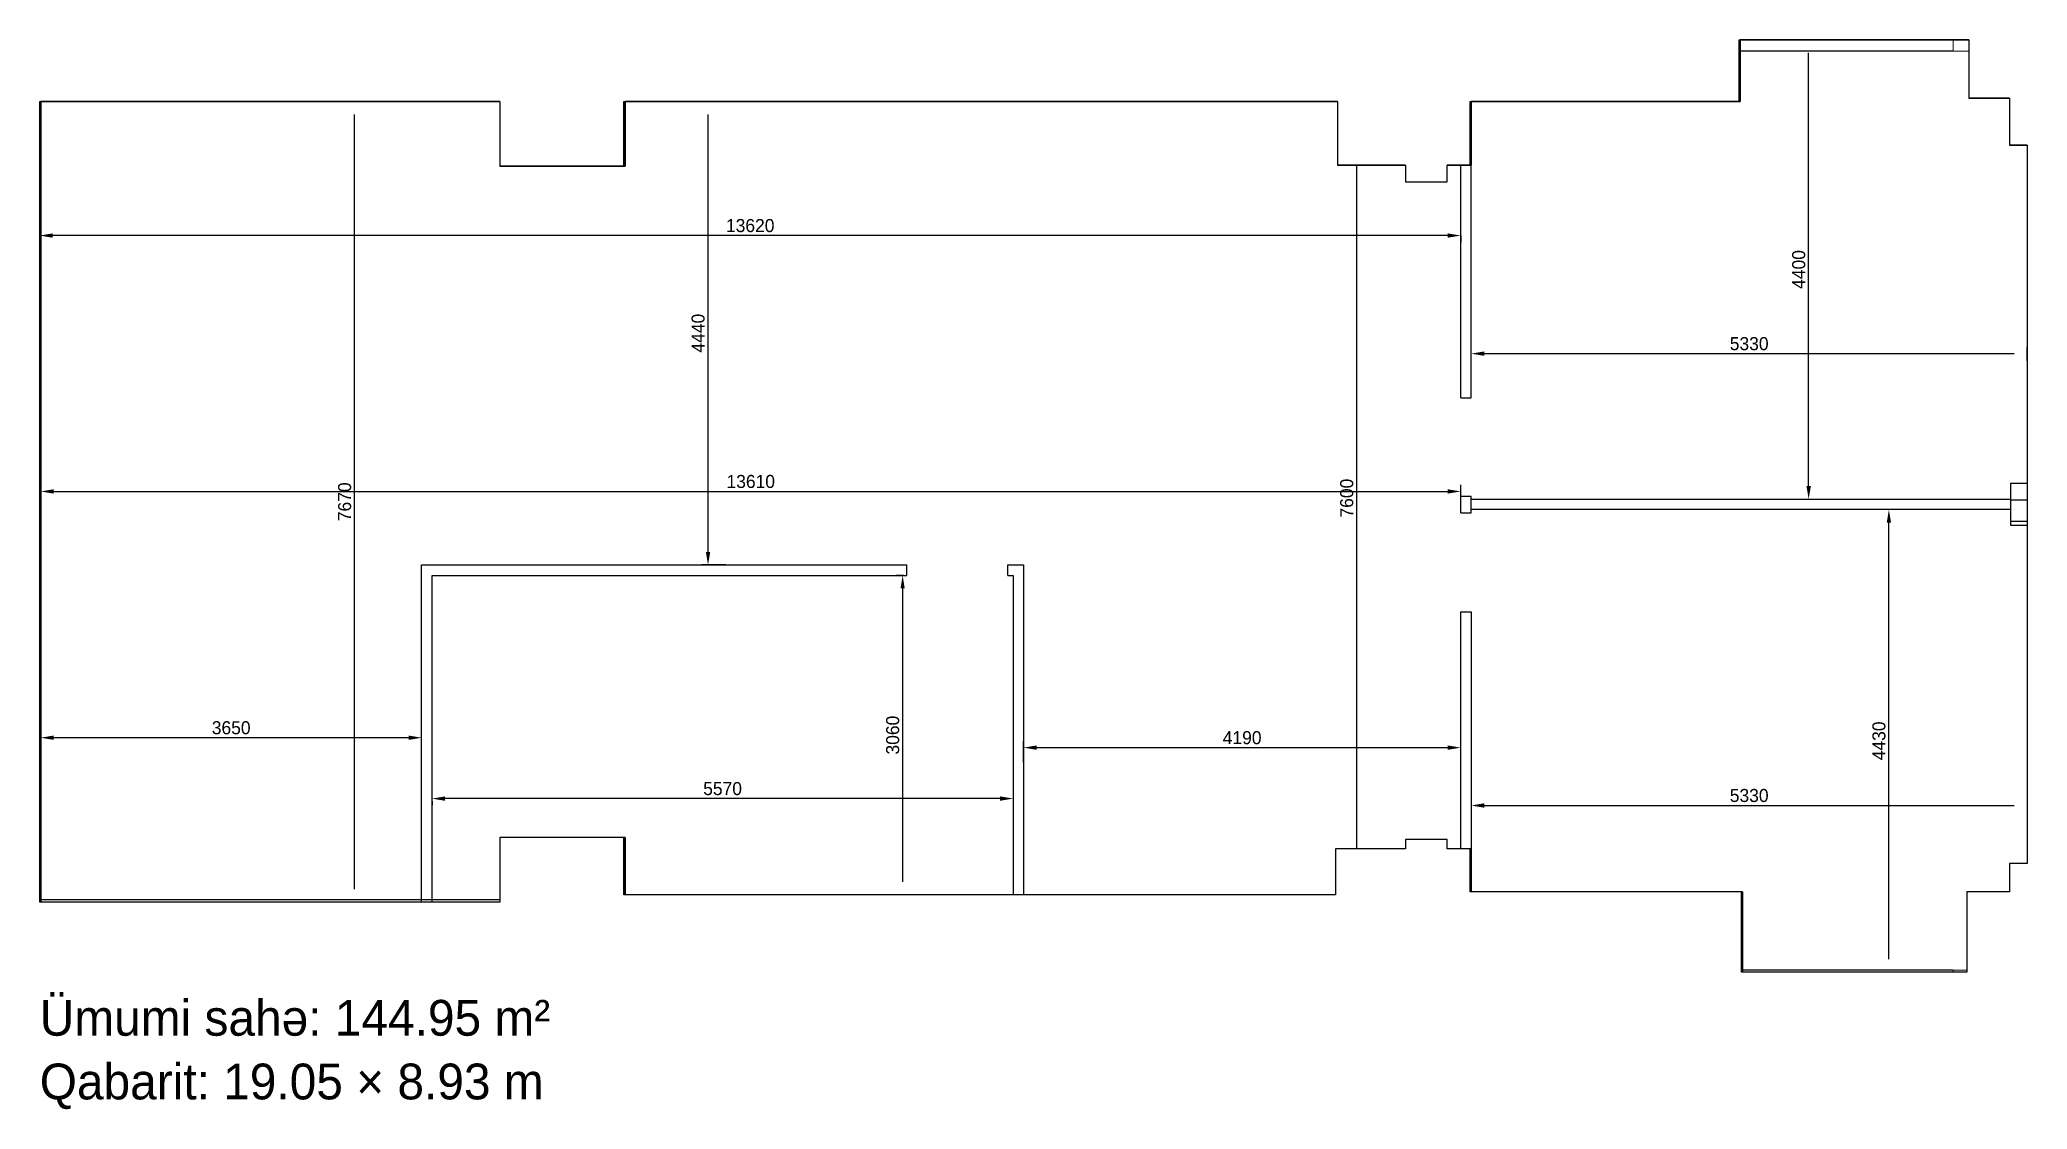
# Model space of a CAD drawing. Header units: millimetres. Extents: x 1394675 to 1413725, y -51278 to -41035.
import ezdxf

# ---------------------------------------------------------------- set-up
doc = ezdxf.new("R2010")
doc.units = ezdxf.units.MM
doc.layers.add('obl. keramogranit', color=138, linetype='Continuous', lineweight=18, true_color=0x005252)
for name, color, linetype in [('OFFICE_BOUNDARY', 3, 'Continuous'), ('plita 2', 7, 'Continuous'), ('sutun1', 7, 'Continuous')]:
    doc.layers.add(name, color=color, linetype=linetype)

msp = doc.modelspace()

# ---------------------------------------------------------------- linework, layer by layer
at = {"color": 18, "lineweight": -3, "true_color": 0x000000}
for p, q in [((1410965, -41625), (1410965, -41035)), ((1410965, -41035), (1413165, -41035)), ((1413165, -41035), (1413165, -41595)), ((1394675, -49295), (1394675, -41625)), ((1394675, -41625), (1399085, -41625)), ((1399085, -41625), (1399085, -42245)), ((1400275, -42245), (1400275, -41625)), ((1400275, -41625), (1407115, -41625)), ((1407115, -41625), (1407115, -42235)), ((1408385, -42235), (1408385, -41625)), ((1408385, -41625), (1410965, -41625)), ((1413165, -41595), (1413555, -41595)), ((1413555, -41595), (1413555, -42045)), ((1413555, -42045), (1413725, -42045)), ((1413725, -42045), (1413725, -48925)), ((1399085, -42245), (1400275, -42245)), ((1407115, -42235), (1407765, -42235)), ((1408165, -42235), (1408385, -42235)), ((1400275, -48675), (1399085, -48675)), ((1399085, -48675), (1399085, -49295)), ((1400275, -49225), (1400275, -48675)), ((1407765, -48785), (1407095, -48785)), ((1407095, -48785), (1407095, -49225)), ((1408385, -48785), (1408165, -48785)), ((1408385, -49195), (1408385, -48785)), ((1413725, -48925), (1413555, -48925)), ((1413555, -48925), (1413555, -49195)), ((1399085, -49295), (1394675, -49295)), ((1407095, -49225), (1400275, -49225)), ((1410985, -49195), (1408385, -49195)), ((1410985, -49965), (1410985, -49195)), ((1413555, -49195), (1413145, -49195)), ((1413145, -49195), (1413145, -49965)), ((1413145, -49965), (1410985, -49965))]:
    msp.add_line(p, q, dxfattribs=at)
for p, q in [((1410975, -41595), (1410975, -41035)), ((1410975, -41035), (1413165, -41035)), ((1394675, -45185), (1394675, -41625)), ((1394685, -45185), (1394685, -41625)), ((1394685, -41625), (1399085, -41625)), ((1400285, -42245), (1400285, -41625)), ((1400285, -42245), (1400285, -41625)), ((1400285, -41625), (1407115, -41625)), ((1408395, -44465), (1408395, -41625)), ((1410965, -41595), (1410975, -41595)), ((1413175, -41595), (1413555, -41595)), ((1413565, -42045), (1413725, -42045)), ((1399095, -42245), (1400285, -42245)), ((1399095, -42245), (1400285, -42245)), ((1407765, -42235), (1407125, -42235)), ((1408295, -42235), (1408165, -42235)), ((1408295, -44465), (1408295, -42235)), ((1394685, -45185), (1394675, -45185)), ((1413725, -45285), (1413565, -45285)), ((1413565, -45285), (1413565, -45435)), ((1413565, -45535), (1413565, -45685)), ((1413565, -45685), (1413725, -45685)), ((1398335, -49295), (1398335, -46065)), ((1398335, -46065), (1402985, -46065)), ((1403955, -46065), (1404105, -46065)), ((1404105, -46065), (1404105, -49225)), ((1394685, -46245), (1394675, -46245)), ((1394685, -49295), (1394685, -46245)), ((1398435, -49295), (1398435, -46165)), ((1398435, -46165), (1402985, -46165)), ((1403955, -46165), (1404005, -46165)), ((1404005, -46165), (1404005, -49225)), ((1408295, -48785), (1408295, -46515)), ((1408395, -46515), (1408395, -49195)), ((1400275, -48675), (1400285, -48675)), ((1400285, -48675), (1400285, -49225)), ((1399085, -49273), (1394675, -49273)), ((1410995, -49195), (1410985, -49195)), ((1410995, -49965), (1410995, -49195))]:
    msp.add_line(p, q)
at = {"color": 1, "lineweight": 30}
for p, q in [((1410975, -41625), (1410975, -41035)), ((1410975, -41035), (1413165, -41035)), ((1394685, -49295), (1394685, -41625)), ((1394685, -41625), (1399085, -41625)), ((1400285, -42245), (1400285, -41625)), ((1400285, -41625), (1407115, -41625)), ((1408395, -42235), (1408395, -41625)), ((1408395, -41625), (1410975, -41625)), ((1413175, -41595), (1413555, -41595)), ((1413565, -42045), (1413725, -42045)), ((1399095, -42245), (1400285, -42245)), ((1407125, -42235), (1407765, -42235)), ((1408165, -42235), (1408395, -42235)), ((1400285, -48675), (1400275, -48675)), ((1400285, -49225), (1400285, -48675)), ((1408395, -48785), (1408385, -48785)), ((1408395, -49195), (1408395, -48785)), ((1410995, -49195), (1410985, -49195)), ((1410995, -49965), (1410995, -49195))]:
    msp.add_line(p, q, dxfattribs=at)
at = {"color": 0, "lineweight": -2}
for p, q in [((1411607, -41035), (1411693, -41035)), ((1397360, -41625), (1397755, -41625)), ((1401251, -41625), (1401019, -41625)), ((1406660, -41625), (1407115, -41625)), ((1407298, -48785), (1407298, -42235)), ((1413725, -44111), (1413725, -43978)), ((1413725, -48353), (1413725, -48431))]:
    msp.add_line(p, q, dxfattribs=at)
at = {"color": 0, "lineweight": -2, "transparency": 16777216}
for p, q in [((1411630, -45310), (1411630, -41160)), ((1397693, -49170), (1397693, -41750)), ((1401081, -45940), (1401081, -41750)), ((1394675, -42833), (1394675, -42973)), ((1408170, -42910), (1394800, -42910)), ((1408295, -42911), (1408295, -42973)), ((1408395, -44111), (1408395, -43978)), ((1408520, -44041), (1413600, -44041)), ((1394685, -45557), (1394685, -45299)), ((1408295, -45557), (1408295, -45299)), ((1394810, -45361), (1408170, -45361)), ((1411607, -45435), (1411693, -45435)), ((1412500, -45535), (1412337, -45535)), ((1412399, -49840), (1412399, -45660)), ((1401251, -46065), (1401019, -46065)), ((1402954, -46165), (1402883, -46165)), ((1402946, -46290), (1402946, -49100)), ((1394685, -47975), (1394685, -47657)), ((1398210, -47720), (1394810, -47720)), ((1398335, -47975), (1398335, -47657)), ((1404105, -47955), (1404105, -47753)), ((1404230, -47815), (1408170, -47815)), ((1408295, -47955), (1408295, -47753)), ((1398435, -48327), (1398435, -48366)), ((1403880, -48303), (1398560, -48303)), ((1404005, -48327), (1404005, -48366)), ((1408395, -48353), (1408395, -48431)), ((1408520, -48369), (1413600, -48369))]:
    msp.add_line(p, q, dxfattribs=at)
for points in [[(1408295, -44465), (1408395, -44465)], [(1408295, -45565), (1408295, -45405)], [(1408295, -45405), (1408395, -45405)], [(1408395, -45565), (1408395, -45405)], [(1408395, -45435), (1413565, -45435)], [(1408295, -45565), (1408395, -45565)], [(1413565, -45535), (1408395, -45535)], [(1402985, -46165), (1402985, -46065)], [(1403955, -46165), (1403955, -46065)], [(1408295, -46515), (1408395, -46515)]]:
    msp.add_lwpolyline(points)
at = {"color": 0, "transparency": 16777216}
for points in [[(1394800, -42889), (1394800, -42931), (1394675, -42910)], [(1408170, -42889), (1408170, -42931), (1408295, -42910)], [(1408520, -44020), (1408520, -44062), (1408395, -44041)], [(1411609, -45310), (1411651, -45310), (1411630, -45435)], [(1394810, -45340), (1394810, -45382), (1394685, -45361)], [(1408170, -45340), (1408170, -45382), (1408295, -45361)], [(1412378, -45660), (1412420, -45660), (1412399, -45535)], [(1401060, -45940), (1401102, -45940), (1401081, -46065)], [(1402925, -46290), (1402966, -46290), (1402946, -46165)], [(1394810, -47699), (1394810, -47741), (1394685, -47720)], [(1398210, -47699), (1398210, -47741), (1398335, -47720)], [(1404230, -47794), (1404230, -47836), (1404105, -47815)], [(1408170, -47794), (1408170, -47836), (1408295, -47815)], [(1398560, -48282), (1398560, -48324), (1398435, -48303)], [(1403880, -48282), (1403880, -48324), (1404005, -48303)], [(1408520, -48348), (1408520, -48390), (1408395, -48369)]]:
    msp.add_solid(points, dxfattribs=at)
at = {"layer": 'obl. keramogranit'}
for p, q in [((1413015, -41035), (1413015, -41145)), ((1413015, -41145), (1413165, -41145)), ((1413015, -49965), (1413015, -49945)), ((1413015, -49945), (1413145, -49945))]:
    msp.add_line(p, q, dxfattribs=at)
at = {"layer": 'OFFICE_BOUNDARY'}
msp.add_lwpolyline([(1394675, -41625), (1399085, -41625), (1399085, -42245), (1400275, -42245), (1400275, -41625), (1407115, -41625), (1407115, -42235), (1407765, -42235), (1407765, -42395), (1408165, -42395), (1408165, -42235), (1408385, -42235), (1408385, -41625), (1410965, -41625), (1410965, -41035), (1413165, -41035), (1413165, -41595), (1413555, -41595), (1413555, -42045), (1413725, -42045), (1413725, -48925), (1413555, -48925), (1413555, -49195), (1413145, -49195), (1413145, -49965), (1410985, -49965), (1410985, -49195), (1408385, -49195), (1408385, -48785), (1408165, -48785), (1408165, -48695), (1407765, -48695), (1407765, -48785), (1407095, -48785), (1407095, -49225), (1400275, -49225), (1400275, -48675), (1399085, -48675), (1399085, -49295), (1394675, -49295), (1394675, -41625)], close=True, dxfattribs=at)
at = {"layer": 'plita 2'}
for p, q in [((1413011, -41145), (1410965, -41145)), ((1413011, -49945), (1410985, -49945))]:
    msp.add_line(p, q, dxfattribs=at)
at = {"layer": 'sutun1'}
for p, q in [((1413165, -41095), (1413165, -41595)), ((1413565, -45445), (1413565, -45645)), ((1413725, -45445), (1413565, -45445)), ((1413565, -45645), (1413725, -45645))]:
    msp.add_line(p, q, dxfattribs=at)

# ---------------------------------------------------------------- texts
for s, p in [('Ümumi sahə: 144.95 m²', (1394675, -50574)), ('Qabarit: 19.05 × 8.93 m', (1394675, -51184))]:
    msp.add_text(s, height=342.9).set_placement(p)
at = {"color": 0, "transparency": 16777216, "char_height": 125, "attachment_point": 5}
for s, insert in [('13620', (1401485, -42815)), ('5330', (1411060, -43946)), ('13610', (1401490, -45266)), ('3650', (1396510, -47625)), ('4190', (1406200, -47720)), ('5570', (1401220, -48208)), ('5330', (1411060, -48274))]:
    msp.add_mtext(s, dxfattribs=dict(at, insert=insert))
at = {"color": 0, "transparency": 16777216, "char_height": 125, "attachment_point": 5, "rotation": 90}
for s, insert in [('4400', (1411535, -43235)), ('4440', (1400986, -43845)), ('7670', (1397598, -45460)), ('7600', (1407203, -45425)), ('3060', (1402851, -47695)), ('4430', (1412304, -47750))]:
    msp.add_mtext(s, dxfattribs=dict(at, insert=insert))

doc.saveas('drawing.dxf')
